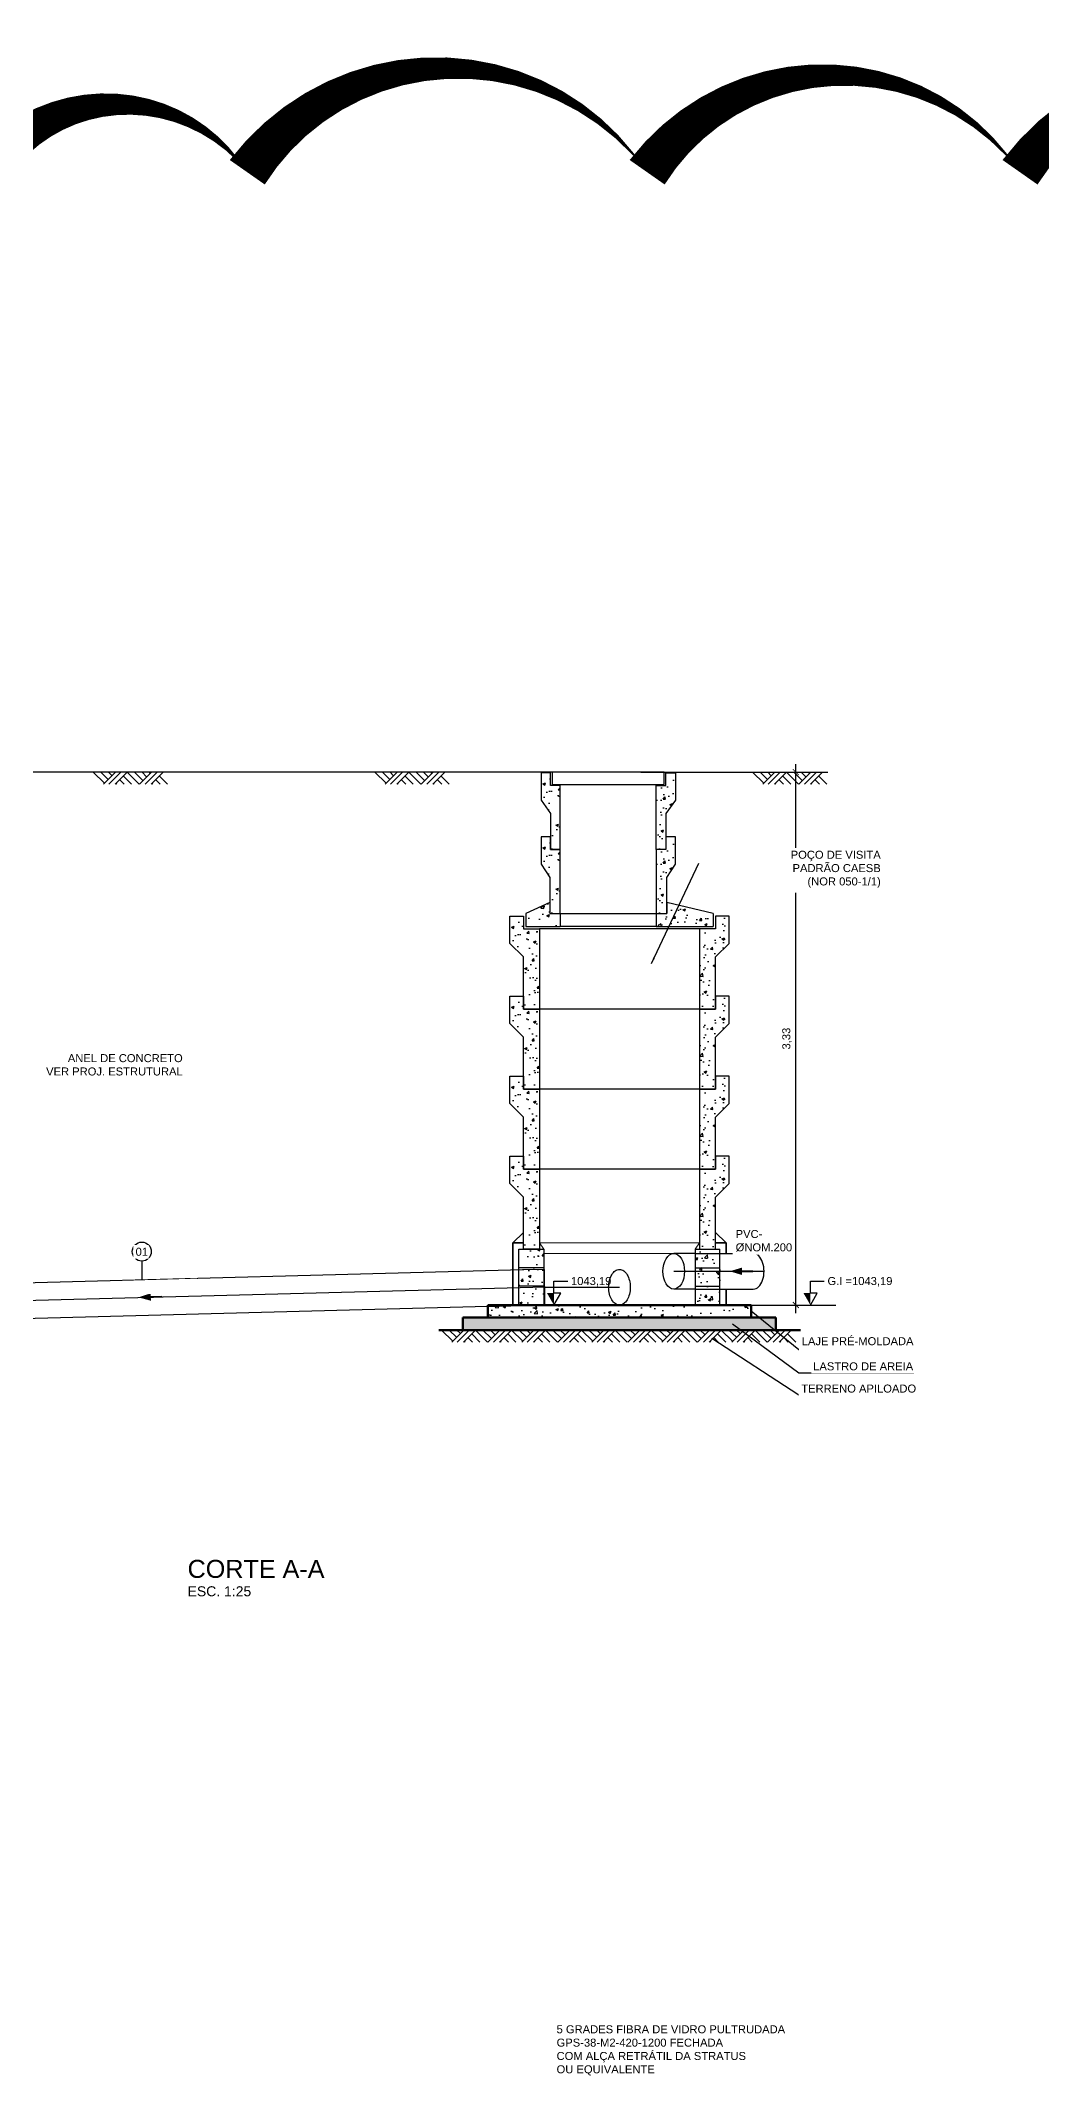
# Model space of a CAD drawing. Extents: x -160 to 364724, y -100 to 7353297.
# Drawn here: x 360702.43 to 360708.68, y 7352445.66 to 7352458.4 of the extents above; entities that cross this region are included whole.
import ezdxf
from ezdxf.enums import TextEntityAlignment as Align

# ---------------------------------------------------------------- set-up
doc = ezdxf.new("R2010")
doc.units = 0
doc.header["$LTSCALE"] = 5
for name, pattern in [('HIDDEN', [0.375, 0.25, -0.125]), ('SGC_DASHDOT', [1, 0.5, -0.25, 0, -0.25]), ('SGC_HIDDEN', [0.375, 0.25, -0.125])]:
    doc.linetypes.add(name, pattern=pattern)
doc.layers.add('00-trabalho', color=7, linetype='Continuous', lineweight=25)
doc.layers.add('AL3', color=3, linetype='Continuous', lineweight=35)
for name, color, linetype in [('ARTICULAÇÃO', 3, 'Continuous'), ('BOLA LM', 1, 'Continuous'), ('desenho', 4, 'Continuous'), ('GER-SIMBOLOS', 1, 'Continuous'), ('PAREDE CONCRETO CORTE', 5, 'Continuous'), ('Paredes', 7, 'Continuous'), ('SANC_COTAS', 1, 'Continuous'), ('SANC_TEXTO', 2, 'Continuous'), ('SGC-Eixos', 253, 'SGC_DASHDOT'), ('SGC-PONTAS', 1, 'SGC_HIDDEN'), ('SGC-Tubos (Desenho Bifilar)', 3, 'Continuous'), ('TERRENO', 6, 'Continuous'), ('VEGETAÇÃO', 7, 'Continuous'), ('VISTA 1', 1, 'Continuous'), ('VISTA 2', 2, 'Continuous'), ('VISTA 3', 3, 'Continuous')]:
    doc.layers.add(name, color=color, linetype=linetype)
doc.styles.add('R-80', font='arial.ttf')
doc.styles.get("Standard").update_dxf_attribs({"font": 'arial.ttf'})
doc.dimstyles.new('GERAL - 25', dxfattribs={"dimscale": 0.025, "dimtxt": 2, "dimasz": 1.5, "dimexe": 2, "dimexo": 1, "dimgap": 1, "dimtad": 1, "dimzin": 0, "dimtxsty": 'R-80', "dimblk": 'ARCHTICK', "dimcen": 0, "dimdle": 2, "dimclrd": 1, "dimclre": 1, "dimclrt": 2, "dimadec": 0, "dimazin": 0, "dimtfac": 0.5, "dimtmove": 2, "dimatfit": 3, "dimldrblk": 'OPEN90', "dimfxl": 1, "dimtolj": 1, "dimtzin": 0, "dimarcsym": 0})
doc.dimstyles.new('LEADER - 25', dxfattribs={"dimscale": 0.025, "dimtxt": 2, "dimasz": 1.5, "dimexe": 2, "dimexo": 1, "dimgap": 1, "dimtad": 1, "dimzin": 0, "dimtxsty": 'R-80', "dimcen": 0, "dimdle": 2, "dimclrd": 1, "dimclre": 1, "dimclrt": 2, "dimadec": 0, "dimazin": 0, "dimtfac": 0.5, "dimtmove": 2, "dimatfit": 3, "dimfxl": 1, "dimtolj": 1, "dimtzin": 0, "dimarcsym": 0})
pattern_1 = [(50, (360710.88165, 7352450.8461), (0.1639662, -0.0143452), [0.017145, -0.188595]), (355, (360710.88165, 7352450.8461), (-0.031719, 0.171951), [0.013716, -0.1508765]), (100.4514, (360710.89532, 7352450.84491), (0.132247, 0.157606), [0.014571, -0.160281]), (46.184, (360710.88165, 7352450.89182), (0.243971, -0.037838), [0.025717, -0.282892]), (96.6356, (360710.90199, 7352450.88867), (0.213664, 0.222684), [0.021857, -0.240422]), (351.184, (360710.88165, 7352450.89182), (0.213664, 0.222684), [0.020574, -0.226314]), (21, (360710.90451, 7352450.8804), (0.136453, -0.0920387), [0.017145, -0.188595]), (326, (360710.90451, 7352450.8804), (0.055622, 0.165769), [0.013716, -0.150876]), (71.4514, (360710.91589, 7352450.87272), (0.192075, 0.0737305), [0.014571, -0.160281]), (37.5, (360710.881655, 7352450.846104), (0.00277974, 0.07609953), [0, -0.1490472, 0, -0.153162, 0, -0.1514475]), (7.5, (360710.881655, 7352450.8461), (0.0601377, 0.0901625), [0, -0.0873252, 0, -0.1456182, 0, -0.0577215]), (327.5, (360710.83068, 7352450.846104), (0.12203154, -0.0051559), [0, -0.05715, 0, -0.178308, 0, -0.236601]), (317.5, (360710.80782, 7352450.8461), (0.1333163, 0.0228838), [0, -0.074295, 0, -0.1184148, 0, -0.168021])]
pattern_2 = [(50, (360710.88165, 7352451.3461), (0.1639662, -0.0143452), [0.017145, -0.188595]), (355, (360710.88165, 7352451.3461), (-0.031719, 0.171951), [0.013716, -0.1508765]), (100.4514, (360710.89532, 7352451.34491), (0.132247, 0.157606), [0.014571, -0.160281]), (46.184, (360710.88165, 7352451.39182), (0.243971, -0.037838), [0.025717, -0.282892]), (96.6356, (360710.90199, 7352451.38867), (0.213664, 0.222684), [0.021857, -0.240422]), (351.184, (360710.88165, 7352451.39182), (0.213664, 0.222684), [0.020574, -0.226314]), (21, (360710.90451, 7352451.3804), (0.136453, -0.0920387), [0.017145, -0.188595]), (326, (360710.90451, 7352451.3804), (0.055622, 0.165769), [0.013716, -0.150876]), (71.4514, (360710.91589, 7352451.37272), (0.192075, 0.0737305), [0.014571, -0.160281]), (37.5, (360710.881655, 7352451.346104), (0.00277974, 0.07609953), [0, -0.1490472, 0, -0.153162, 0, -0.1514475]), (7.5, (360710.881655, 7352451.3461), (0.0601377, 0.0901625), [0, -0.0873252, 0, -0.1456182, 0, -0.0577215]), (327.5, (360710.83068, 7352451.346104), (0.12203154, -0.0051559), [0, -0.05715, 0, -0.178308, 0, -0.236601]), (317.5, (360710.80782, 7352451.3461), (0.1333163, 0.0228838), [0, -0.074295, 0, -0.1184148, 0, -0.168021])]
pattern_3 = [(50, (360710.88165, 7352451.8461), (0.1639662, -0.0143452), [0.017145, -0.188595]), (355, (360710.88165, 7352451.8461), (-0.031719, 0.171951), [0.013716, -0.1508765]), (100.4514, (360710.89532, 7352451.84491), (0.132247, 0.157606), [0.014571, -0.160281]), (46.184, (360710.88165, 7352451.89182), (0.243971, -0.037838), [0.025717, -0.282892]), (96.6356, (360710.90199, 7352451.88867), (0.213664, 0.222684), [0.021857, -0.240422]), (351.184, (360710.88165, 7352451.89182), (0.213664, 0.222684), [0.020574, -0.226314]), (21, (360710.90451, 7352451.8804), (0.136453, -0.0920387), [0.017145, -0.188595]), (326, (360710.90451, 7352451.8804), (0.055622, 0.165769), [0.013716, -0.150876]), (71.4514, (360710.91589, 7352451.87272), (0.192075, 0.0737305), [0.014571, -0.160281]), (37.5, (360710.881655, 7352451.846104), (0.00277974, 0.07609953), [0, -0.1490472, 0, -0.153162, 0, -0.1514475]), (7.5, (360710.881655, 7352451.8461), (0.0601377, 0.0901625), [0, -0.0873252, 0, -0.1456182, 0, -0.0577215]), (327.5, (360710.83068, 7352451.846104), (0.12203154, -0.0051559), [0, -0.05715, 0, -0.178308, 0, -0.236601]), (317.5, (360710.80782, 7352451.8461), (0.1333163, 0.0228838), [0, -0.074295, 0, -0.1184148, 0, -0.168021])]
pattern_4 = [(50, (360710.88165, 7352452.3461), (0.1639662, -0.0143452), [0.017145, -0.188595]), (355, (360710.88165, 7352452.3461), (-0.031719, 0.171951), [0.013716, -0.1508765]), (100.4514, (360710.89532, 7352452.34491), (0.132247, 0.157606), [0.014571, -0.160281]), (46.184, (360710.88165, 7352452.39182), (0.243971, -0.037838), [0.025717, -0.282892]), (96.6356, (360710.90199, 7352452.38867), (0.213664, 0.222684), [0.021857, -0.240422]), (351.184, (360710.88165, 7352452.39182), (0.213664, 0.222684), [0.020574, -0.226314]), (21, (360710.90451, 7352452.3804), (0.136453, -0.0920387), [0.017145, -0.188595]), (326, (360710.90451, 7352452.3804), (0.055622, 0.165769), [0.013716, -0.150876]), (71.4514, (360710.91589, 7352452.37272), (0.192075, 0.0737305), [0.014571, -0.160281]), (37.5, (360710.881655, 7352452.346104), (0.00277974, 0.07609953), [0, -0.1490472, 0, -0.153162, 0, -0.1514475]), (7.5, (360710.881655, 7352452.3461), (0.0601377, 0.0901625), [0, -0.0873252, 0, -0.1456182, 0, -0.0577215]), (327.5, (360710.83068, 7352452.346104), (0.12203154, -0.0051559), [0, -0.05715, 0, -0.178308, 0, -0.236601]), (317.5, (360710.80782, 7352452.3461), (0.1333163, 0.0228838), [0, -0.074295, 0, -0.1184148, 0, -0.168021])]
pattern_5 = [(50, (360711.07721, 7352453.24166), (0.1639662, -0.0143452), [0.017145, -0.188595]), (355, (360711.07721, 7352453.24166), (-0.031719, 0.171951), [0.013716, -0.1508765]), (100.4514, (360711.09088, 7352453.24047), (0.132247, 0.157606), [0.014571, -0.160281]), (46.184, (360711.07721, 7352453.28738), (0.243971, -0.037838), [0.025717, -0.282892]), (96.6356, (360711.09755, 7352453.28423), (0.213664, 0.222684), [0.021857, -0.240422]), (351.184, (360711.07721, 7352453.28738), (0.213664, 0.222684), [0.020574, -0.226314]), (21, (360711.10007, 7352453.27595), (0.136453, -0.0920387), [0.017145, -0.188595]), (326, (360711.10007, 7352453.27595), (0.055622, 0.165769), [0.013716, -0.150876]), (71.4514, (360711.11145, 7352453.26828), (0.192075, 0.0737305), [0.014571, -0.160281]), (37.5, (360711.077215, 7352453.241664), (0.00277974, 0.07609953), [0, -0.1490472, 0, -0.153162, 0, -0.1514475]), (7.5, (360711.077215, 7352453.24166), (0.0601377, 0.0901625), [0, -0.0873252, 0, -0.1456182, 0, -0.0577215]), (327.5, (360711.02624, 7352453.241664), (0.12203154, -0.0051559), [0, -0.05715, 0, -0.178308, 0, -0.236601]), (317.5, (360711.00338, 7352453.24166), (0.1333163, 0.0228838), [0, -0.074295, 0, -0.1184148, 0, -0.168021])]
pattern_6 = [(50, (360711.07721, 7352452.84166), (0.1639662, -0.0143452), [0.017145, -0.188595]), (355, (360711.07721, 7352452.84166), (-0.031719, 0.171951), [0.013716, -0.1508765]), (100.4514, (360711.09088, 7352452.84047), (0.132247, 0.157606), [0.014571, -0.160281]), (46.184, (360711.07721, 7352452.88738), (0.243971, -0.037838), [0.025717, -0.282892]), (96.6356, (360711.09755, 7352452.88423), (0.213664, 0.222684), [0.021857, -0.240422]), (351.184, (360711.07721, 7352452.88738), (0.213664, 0.222684), [0.020574, -0.226314]), (21, (360711.10007, 7352452.87595), (0.136453, -0.0920387), [0.017145, -0.188595]), (326, (360711.10007, 7352452.87595), (0.055622, 0.165769), [0.013716, -0.150876]), (71.4514, (360711.11145, 7352452.86828), (0.1920748, 0.0737305), [0.014571, -0.160281]), (37.5, (360711.077215, 7352452.841664), (0.00277974, 0.07609953), [0, -0.1490472, 0, -0.153162, 0, -0.1514475]), (7.5, (360711.077215, 7352452.84166), (0.0601377, 0.0901625), [0, -0.0873252, 0, -0.1456182, 0, -0.0577215]), (327.5, (360711.02624, 7352452.841664), (0.12203154, -0.0051559), [0, -0.05715, 0, -0.178308, 0, -0.236601]), (317.5, (360711.00338, 7352452.84166), (0.1333163, 0.0228838), [0, -0.074295, 0, -0.1184148, 0, -0.168021])]

# ---------------------------------------------------------------- blocks, each defined once
blk = doc.blocks.new('*U361')
at = {"layer": 'GER-SIMBOLOS'}
for p, q in [((-0.587, -0.3), (-0.287, 0)), ((-0.454, -0.3), (-0.154, 0)), ((-0.3, -0.3), (0, 0)), ((0.3, -0.3), (0, 0)), ((0.31, -0.3), (0.61, 0)), ((0.453, -0.3), (0.753, 0)), ((0.599, -0.3), (0.899, 0)), ((-0.563, -0.276), (-0.849, 0)), ((-0.47, -0.183), (-0.659, 0)), ((-0.377, -0.089), (-0.466, 0)), ((-0.26, -0.3), (-0.28, -0.28)), ((-0.074, -0.3), (-0.187, -0.187)), ((0.113, -0.3), (-0.094, -0.094)), ((0.393, -0.207), (0.186, 0)), ((0.486, -0.114), (0.373, 0)), ((0.579, -0.021), (0.559, 0)), ((0.64, -0.3), (0.62, -0.28)), ((0.826, -0.3), (0.713, -0.187)), ((1.013, -0.3), (0.806, -0.094))]:
    blk.add_line(p, q, dxfattribs=at)
blk = doc.blocks.new('*U363')
at = {"layer": 'GER-SIMBOLOS'}
for p, q in [((-0.587, -0.3), (-0.287, 0)), ((-0.454, -0.3), (-0.154, 0)), ((-0.3, -0.3), (0, 0)), ((0.3, -0.3), (0, 0)), ((0.31, -0.3), (0.61, 0)), ((0.453, -0.3), (0.753, 0)), ((0.599, -0.3), (0.899, 0)), ((-0.563, -0.276), (-0.849, 0)), ((-0.47, -0.183), (-0.659, 0)), ((-0.377, -0.089), (-0.466, 0)), ((-0.26, -0.3), (-0.28, -0.28)), ((-0.074, -0.3), (-0.187, -0.187)), ((0.113, -0.3), (-0.094, -0.094)), ((0.393, -0.207), (0.186, 0)), ((0.486, -0.114), (0.373, 0)), ((0.579, -0.021), (0.559, 0)), ((0.64, -0.3), (0.62, -0.28)), ((0.826, -0.3), (0.713, -0.187)), ((1.013, -0.3), (0.806, -0.094))]:
    blk.add_line(p, q, dxfattribs=at)
blk = doc.blocks.new('*U370')
at = {"layer": 'GER-SIMBOLOS'}
for p, q in [((-0.587, -0.3), (-0.287, 0)), ((-0.454, -0.3), (-0.154, 0)), ((-0.3, -0.3), (0, 0)), ((0.3, -0.3), (0, 0)), ((0.31, -0.3), (0.61, 0)), ((0.453, -0.3), (0.753, 0)), ((0.599, -0.3), (0.899, 0)), ((-0.563, -0.276), (-0.849, 0)), ((-0.47, -0.183), (-0.659, 0)), ((-0.377, -0.089), (-0.466, 0)), ((-0.26, -0.3), (-0.28, -0.28)), ((-0.074, -0.3), (-0.187, -0.187)), ((0.113, -0.3), (-0.094, -0.094)), ((0.393, -0.207), (0.186, 0)), ((0.486, -0.114), (0.373, 0)), ((0.579, -0.021), (0.559, 0)), ((0.64, -0.3), (0.62, -0.28)), ((0.826, -0.3), (0.713, -0.187)), ((1.013, -0.3), (0.806, -0.094))]:
    blk.add_line(p, q, dxfattribs=at)
blk = doc.blocks.new('A$C06EB255A')
at = {"linetype": 'HIDDEN', "ltscale": 40}
for points in [[(2.52, 2.01), (0, 0), (3.21, 0.29)], [(1.6, 0.79), (1.71, 0.55), (5.41, 2.04), (5.3, 2.28)]]:
    blk.add_hatch(color=256, dxfattribs=at).paths.add_polyline_path(points)
blk.add_lwpolyline([(5.41, 2.04), (1.71, 0.55), (1.6, 0.79), (5.3, 2.28), (5.41, 2.04)], dxfattribs=at)
blk = doc.blocks.new('NIVEL2')
at = {"linetype": 'Continuous'}
for p, q in [((0, 0.6), (0.346, 0.6)), ((0, 0), (0.173, 0.3)), ((0.173, 0.3), (0, 0.3))]:
    blk.add_line(p, q, dxfattribs=at)
blk.add_line((0, 0.3), (0, 0.6))
blk.add_solid([(0, 0.3), (-0.173, 0.3), (0, 0)], dxfattribs=at)
at = {"color": 0, "linetype": 'Continuous'}
blk.add_attdef('COTA-DIR', text='', height=0.2, dxfattribs=at).set_placement((0.426, 0.6), align=Align.MIDDLE_LEFT)
blk = doc.blocks.new('_ARCHTICK')
at = {"color": 0, "linetype": 'ByBlock', "const_width": 0.15}
blk.add_lwpolyline([(-0.5, -0.5), (0.5, 0.5)], dxfattribs=at)
blk = doc.blocks.new('*D372')
at = {"layer": 'Defpoints', "color": 0, "transparency": 16777216}
for p in [(360706.602, 7352453.826), (360707.151, 7352453.826), (360706.602, 7352450.496)]:
    blk.add_point(p, dxfattribs=at)
at = {"layer": 'SANC_COTAS', "color": 1, "lineweight": -2, "transparency": 16777216}
for p, q in [((360706.627, 7352453.826), (360707.201, 7352453.826)), ((360707.151, 7352450.446), (360707.151, 7352453.876)), ((360706.627, 7352450.496), (360707.201, 7352450.496))]:
    blk.add_line(p, q, dxfattribs=at)
at = {"layer": 'SANC_COTAS', "color": 1, "lineweight": -2, "transparency": 16777216, "xscale": 0.03750000000000001, "yscale": 0.03750000000000001, "zscale": 0.03750000000000001}
for p, rotation in [((360707.151, 7352453.826), 90), ((360707.151, 7352450.496), 270)]:
    blk.add_blockref('_ARCHTICK', p, dxfattribs=dict(at, rotation=rotation))
at = {"layer": 'SANC_COTAS', "color": 2, "transparency": 16777216, "insert": (360707.096, 7352452.161), "char_height": 0.05, "attachment_point": 5, "rotation": 90, "style": 'R-80'}
blk.add_mtext('\\A1;3,33', dxfattribs=at)
blk = doc.blocks.new('_Open90')
at = {"color": 0, "linetype": 'ByBlock', "lineweight": -2}
for p, q in [((0, 0), (-1, 0)), ((-0.5, 0.5), (0, 0)), ((0, 0), (-0.5, -0.5))]:
    blk.add_line(p, q, dxfattribs=at)
blk = doc.blocks.new('*U356')
at = {"layer": 'GER-SIMBOLOS'}
for p, q in [((-0.587, -0.3), (-0.287, 0)), ((-0.454, -0.3), (-0.154, 0)), ((-0.3, -0.3), (0, 0)), ((0.3, -0.3), (0, 0)), ((0.31, -0.3), (0.61, 0)), ((0.453, -0.3), (0.753, 0)), ((0.599, -0.3), (0.899, 0)), ((1.161, -0.3), (1.461, 0)), ((1.294, -0.3), (1.594, 0)), ((1.448, -0.3), (1.748, 0)), ((2.048, -0.3), (1.748, 0)), ((2.058, -0.3), (2.358, 0)), ((2.201, -0.3), (2.501, 0)), ((2.347, -0.3), (2.647, 0)), ((2.909, -0.3), (3.209, 0)), ((3.042, -0.3), (3.342, 0)), ((3.196, -0.3), (3.496, 0)), ((3.796, -0.3), (3.496, 0)), ((3.806, -0.3), (4.106, 0)), ((3.949, -0.3), (4.249, 0)), ((4.095, -0.3), (4.395, 0)), ((4.657, -0.3), (4.957, 0)), ((4.79, -0.3), (5.09, 0)), ((4.944, -0.3), (5.244, 0)), ((5.544, -0.3), (5.244, 0)), ((5.554, -0.3), (5.854, 0)), ((5.697, -0.3), (5.997, 0)), ((5.843, -0.3), (6.143, 0)), ((6.405, -0.3), (6.705, 0)), ((6.538, -0.3), (6.838, 0)), ((6.692, -0.3), (6.992, 0)), ((7.292, -0.3), (6.992, 0)), ((7.302, -0.3), (7.602, 0)), ((7.445, -0.3), (7.745, 0)), ((7.591, -0.3), (7.891, 0)), ((-0.563, -0.276), (-0.849, 0)), ((-0.47, -0.183), (-0.659, 0)), ((-0.377, -0.089), (-0.466, 0)), ((-0.26, -0.3), (-0.28, -0.28)), ((-0.074, -0.3), (-0.187, -0.187)), ((0.113, -0.3), (-0.094, -0.094)), ((0.393, -0.207), (0.186, 0)), ((0.486, -0.114), (0.373, 0)), ((0.579, -0.021), (0.559, 0)), ((0.64, -0.3), (0.62, -0.28)), ((0.826, -0.3), (0.713, -0.187)), ((1.013, -0.3), (0.806, -0.094)), ((1.185, -0.276), (0.899, 0)), ((1.278, -0.183), (1.089, 0)), ((1.371, -0.089), (1.282, 0)), ((1.488, -0.3), (1.468, -0.28)), ((1.675, -0.3), (1.561, -0.187)), ((1.861, -0.3), (1.654, -0.094)), ((2.141, -0.207), (1.934, 0)), ((2.234, -0.114), (2.121, 0)), ((2.327, -0.021), (2.307, 0)), ((2.388, -0.3), (2.368, -0.28)), ((2.574, -0.3), (2.461, -0.187)), ((2.761, -0.3), (2.554, -0.094)), ((2.933, -0.276), (2.647, 0)), ((3.026, -0.183), (2.837, 0)), ((3.119, -0.089), (3.03, 0)), ((3.236, -0.3), (3.216, -0.28)), ((3.423, -0.3), (3.309, -0.187)), ((3.609, -0.3), (3.402, -0.094)), ((3.889, -0.207), (3.682, 0)), ((3.982, -0.114), (3.869, 0)), ((4.076, -0.021), (4.055, 0)), ((4.136, -0.3), (4.116, -0.28)), ((4.323, -0.3), (4.209, -0.187)), ((4.509, -0.3), (4.302, -0.094)), ((4.681, -0.276), (4.395, 0)), ((4.774, -0.183), (4.585, 0)), ((4.867, -0.089), (4.778, 0)), ((4.984, -0.3), (4.964, -0.28)), ((5.171, -0.3), (5.057, -0.187)), ((5.357, -0.3), (5.15, -0.094)), ((5.637, -0.207), (5.43, 0)), ((5.73, -0.114), (5.617, 0)), ((5.824, -0.021), (5.803, 0)), ((5.884, -0.3), (5.864, -0.28)), ((6.071, -0.3), (5.957, -0.187)), ((6.257, -0.3), (6.05, -0.094)), ((6.429, -0.276), (6.143, 0)), ((6.522, -0.183), (6.333, 0)), ((6.615, -0.089), (6.526, 0)), ((6.732, -0.3), (6.712, -0.28)), ((6.919, -0.3), (6.805, -0.187)), ((7.105, -0.3), (6.899, -0.094)), ((7.385, -0.207), (7.178, 0)), ((7.478, -0.114), (7.365, 0)), ((7.572, -0.021), (7.551, 0)), ((7.632, -0.3), (7.612, -0.28)), ((7.819, -0.3), (7.705, -0.187)), ((8.005, -0.3), (7.798, -0.094))]:
    blk.add_line(p, q, dxfattribs=at)

msp = doc.modelspace()

# ---------------------------------------------------------------- hatches: boundary and pattern name
at = {"layer": 'VEGETAÇÃO'}
h = msp.add_hatch(dxfattribs=at)
h.set_pattern_fill('AR-CONC', color=1, scale=0.0009)
h.set_pattern_definition(pattern_5)
h.paths.add_polyline_path([(360705.679, 7352453.742), (360705.619, 7352453.742), (360705.619, 7352453.822), (360705.559, 7352453.822), (360705.56, 7352453.651), (360705.619, 7352453.567), (360705.619, 7352453.342), (360705.679, 7352453.342)])
h = msp.add_hatch(dxfattribs=at)
h.set_pattern_fill('AR-CONC', color=1, scale=0.0009)
h.set_pattern_definition(pattern_5)
h.paths.add_polyline_path([(360706.279, 7352453.742), (360706.339, 7352453.742), (360706.339, 7352453.822), (360706.399, 7352453.822), (360706.399, 7352453.651), (360706.339, 7352453.567), (360706.339, 7352453.342), (360706.279, 7352453.342)])
h = msp.add_hatch(dxfattribs=at)
h.set_pattern_fill('AR-CONC', color=1, scale=0.0009)
h.set_pattern_definition(pattern_6)
h.paths.add_polyline_path([(360705.679, 7352453.342), (360705.619, 7352453.342), (360705.619, 7352453.422), (360705.559, 7352453.422), (360705.56, 7352453.251), (360705.614, 7352453.167), (360705.614, 7352453.012), (360705.464, 7352452.942), (360705.464, 7352452.862), (360705.679, 7352452.862)])
h = msp.add_hatch(dxfattribs=at)
h.set_pattern_fill('AR-CONC', color=1, scale=0.0009)
h.set_pattern_definition(pattern_6)
h.paths.add_polyline_path([(360706.279, 7352453.342), (360706.339, 7352453.342), (360706.339, 7352453.422), (360706.399, 7352453.422), (360706.399, 7352453.251), (360706.344, 7352453.167), (360706.344, 7352453.012), (360706.634, 7352452.942), (360706.634, 7352452.862), (360706.279, 7352452.862)])
h = msp.add_hatch(dxfattribs=at)
h.set_pattern_fill('AR-CONC', color=1, scale=0.0009)
h.set_pattern_definition(pattern_4)
h.paths.add_polyline_path([(360705.549, 7352452.846), (360705.449, 7352452.846), (360705.449, 7352452.926), (360705.364, 7352452.926), (360705.364, 7352452.756), (360705.449, 7352452.671), (360705.449, 7352452.346), (360705.549, 7352452.347)])
h = msp.add_hatch(dxfattribs=at)
h.set_pattern_fill('AR-CONC', color=1, scale=0.0009)
h.set_pattern_definition(pattern_4)
h.paths.add_polyline_path([(360706.549, 7352452.846), (360706.649, 7352452.846), (360706.649, 7352452.926), (360706.734, 7352452.926), (360706.733, 7352452.756), (360706.649, 7352452.671), (360706.649, 7352452.346), (360706.549, 7352452.347)])
h = msp.add_hatch(dxfattribs=at)
h.set_pattern_fill('AR-CONC', color=1, scale=0.0009)
h.set_pattern_definition(pattern_3)
h.paths.add_polyline_path([(360705.549, 7352452.346), (360705.449, 7352452.346), (360705.449, 7352452.426), (360705.364, 7352452.426), (360705.364, 7352452.256), (360705.449, 7352452.171), (360705.449, 7352451.846), (360705.549, 7352451.847)])
h = msp.add_hatch(dxfattribs=at)
h.set_pattern_fill('AR-CONC', color=1, scale=0.0009)
h.set_pattern_definition(pattern_3)
h.paths.add_polyline_path([(360706.549, 7352452.346), (360706.649, 7352452.346), (360706.649, 7352452.426), (360706.734, 7352452.426), (360706.733, 7352452.256), (360706.649, 7352452.171), (360706.649, 7352451.846), (360706.549, 7352451.847)])
h = msp.add_hatch(dxfattribs=at)
h.set_pattern_fill('AR-CONC', color=1, scale=0.0009)
h.set_pattern_definition(pattern_2)
h.paths.add_polyline_path([(360705.549, 7352451.846), (360705.449, 7352451.846), (360705.449, 7352451.926), (360705.364, 7352451.926), (360705.364, 7352451.756), (360705.449, 7352451.671), (360705.449, 7352451.346), (360705.549, 7352451.347)])
h = msp.add_hatch(dxfattribs=at)
h.set_pattern_fill('AR-CONC', color=1, scale=0.0009)
h.set_pattern_definition(pattern_2)
h.paths.add_polyline_path([(360706.549, 7352451.846), (360706.649, 7352451.846), (360706.649, 7352451.926), (360706.734, 7352451.926), (360706.733, 7352451.756), (360706.649, 7352451.671), (360706.649, 7352451.346), (360706.549, 7352451.347)])
h = msp.add_hatch(dxfattribs=at)
h.set_pattern_fill('AR-CONC', color=1, scale=0.0009)
h.set_pattern_definition(pattern_1)
h.paths.add_polyline_path([(360705.549, 7352451.346), (360705.449, 7352451.346), (360705.449, 7352451.426), (360705.364, 7352451.426), (360705.364, 7352451.256), (360705.449, 7352451.171), (360705.449, 7352450.846), (360705.421, 7352450.846), (360705.421, 7352450.496), (360705.577, 7352450.496), (360705.577, 7352450.846), (360705.549, 7352450.847)])
h = msp.add_hatch(dxfattribs=at)
h.set_pattern_fill('AR-CONC', color=1, scale=0.0009)
h.set_pattern_definition(pattern_1)
h.paths.add_polyline_path([(360706.549, 7352451.346), (360706.649, 7352451.346), (360706.649, 7352451.426), (360706.734, 7352451.426), (360706.733, 7352451.256), (360706.649, 7352451.171), (360706.649, 7352450.846), (360706.677, 7352450.846), (360706.677, 7352450.496), (360706.521, 7352450.496), (360706.521, 7352450.846), (360706.549, 7352450.847)])
h = msp.add_hatch(dxfattribs=at)
h.set_pattern_fill('AR-CONC', color=1, scale=0.0009)
h.set_pattern_definition([(50, (360711.98195, 7352450.4182), (0.1639662, -0.0143452), [0.017145, -0.188595]), (355, (360711.98195, 7352450.4182), (-0.031719, 0.171951), [0.013716, -0.1508765]), (100.4514, (360711.99562, 7352450.41701), (0.132247, 0.157606), [0.014571, -0.1602812]), (46.1842, (360711.98195, 7352450.46392), (0.243971, -0.037838), [0.0257175, -0.2828925]), (96.6356, (360712.00229, 7352450.46077), (0.213664, 0.2226835), [0.0218565, -0.240422]), (351.184, (360711.98195, 7352450.46392), (0.213664, 0.2226835), [0.020574, -0.226314]), (21, (360712.00481, 7352450.4525), (0.136453, -0.0920387), [0.017145, -0.188595]), (326, (360712.00481, 7352450.4525), (0.055622, 0.165769), [0.013716, -0.150876]), (71.4514, (360712.01619, 7352450.44482), (0.1920748, 0.0737305), [0.014571, -0.160281]), (37.5, (360711.981955, 7352450.418204), (0.00277974, 0.07609953), [0, -0.1490472, 0, -0.153162, 0, -0.1514475]), (7.5, (360711.981955, 7352450.4182), (0.0601377, 0.0901625), [0, -0.0873252, 0, -0.1456182, 0, -0.0577215]), (327.5, (360711.93098, 7352450.418204), (0.12203154, -0.00515587), [0, -0.05715, 0, -0.178308, 0, -0.236601]), (317.5, (360711.90812, 7352450.4182), (0.1333163, 0.0228838), [0, -0.074295, 0, -0.1184148, 0, -0.168021])])
h.paths.add_polyline_path([(360705.226, 7352450.496), (360705.226, 7352450.418), (360706.871, 7352450.418), (360706.871, 7352450.496)])
h = msp.add_hatch(dxfattribs=at)
h.set_pattern_fill('AR-SAND', color=1, scale=0.0005)
h.set_pattern_definition([(37.5, (180509.052768, -893241.997778), (-0.00080001564799, 0.024470661866467), [0, -0.019304, 0, -0.02159, 0, -0.0206375]), (7.5, (180509.052768, -893241.997778), (0.0224761641569, 0.03584125502842), [0, -0.010414, 0, -0.017399, 0, -0.0066675]), (327.5, (180509.037147, -893241.997778), (0.039549618512073, 7.185923393e-05), [0, -0.00635, 0, -0.02286, 0, -0.029845]), (317.5, (180509.037147, -893241.997778), (0.03817782262361, 0.01114646616286), [0, -0.003175, 0, -0.014986, 0, -0.017145])])
h.paths.add_polyline_path([(360707.027, 7352450.418), (360705.071, 7352450.418), (360705.071, 7352450.34), (360707.027, 7352450.34)])

# ---------------------------------------------------------------- linework, layer by layer
msp.add_lwpolyline([(360711.195, 7352457.575, 0, 0.267, 0.520567), (360708.552, 7352457.575, 0, 0.267, 0.520567), (360706.222, 7352457.575, 0, 0.267, 0.520567), (360703.723, 7352457.575, 0, 0.267, 0.520567), (360702.094, 7352457.575, 0, 0.267, 0.520567), (360700.061, 7352457.575, 0, 0.267, 0.520567), (360698.078, 7352457.575, 0, 0.267, 0.520567), (360695.731, 7352457.575, 0, 0.267, 0.520567), (360693.557, 7352457.575, 0, 0.267, 0.520567), (360690.962, 7352457.575, 0, 0.267, 0.520567)], format="xyseb")
at = {"layer": 'AL3', "linetype": 'Continuous', "lineweight": 30}
for p, q in [((360705.382, 7352450.885), (360705.449, 7352450.95)), ((360706.715, 7352450.885), (360706.649, 7352450.95))]:
    msp.add_line(p, q, dxfattribs=at)
at = {"layer": 'AL3'}
for p, q in [((360705.382, 7352450.496), (360705.382, 7352450.885)), ((360705.449, 7352450.885), (360705.382, 7352450.885)), ((360706.649, 7352450.885), (360706.715, 7352450.885)), ((360706.715, 7352450.818), (360706.715, 7352450.885)), ((360706.715, 7352450.496), (360706.715, 7352450.596))]:
    msp.add_line(p, q, dxfattribs=at)
at = {"layer": 'ARTICULAÇÃO', "color": 2, "lineweight": 50}
msp.add_line((360703.355, 7352448.766), (360704.212, 7352448.766), dxfattribs=at)
at = {"layer": 'BOLA LM'}
msp.add_line((360703.064, 7352450.771), (360703.064, 7352450.657), dxfattribs=at)
msp.add_circle((360703.064, 7352450.83), 0.0593, dxfattribs=at)
at = {"layer": 'desenho', "color": 1}
for p, q in [((360705.679, 7352452.942), (360706.279, 7352452.942)), ((360706.549, 7352452.846), (360705.549, 7352452.846)), ((360706.279, 7352452.862), (360705.679, 7352452.862)), ((360706.549, 7352452.346), (360705.549, 7352452.346)), ((360706.549, 7352451.846), (360705.549, 7352451.846)), ((360706.549, 7352451.346), (360705.549, 7352451.346))]:
    msp.add_line(p, q, dxfattribs=at)
at = {"layer": 'PAREDE CONCRETO CORTE'}
for p, q in [((360705.614, 7352453.012), (360705.464, 7352452.942)), ((360705.614, 7352453.012), (360705.614, 7352452.942)), ((360706.344, 7352453.012), (360706.344, 7352452.942)), ((360706.634, 7352452.942), (360706.344, 7352453.012)), ((360705.464, 7352452.942), (360705.464, 7352452.862)), ((360705.614, 7352452.942), (360705.679, 7352452.942)), ((360705.679, 7352452.942), (360705.679, 7352452.862)), ((360706.279, 7352452.942), (360706.344, 7352452.942)), ((360706.279, 7352452.942), (360706.279, 7352452.862)), ((360706.634, 7352452.942), (360706.634, 7352452.862)), ((360705.464, 7352452.862), (360705.679, 7352452.862)), ((360706.279, 7352452.862), (360706.634, 7352452.862)), ((360705.421, 7352450.496), (360705.421, 7352450.846)), ((360705.421, 7352450.846), (360705.577, 7352450.846)), ((360705.577, 7352450.846), (360705.577, 7352450.496)), ((360706.521, 7352450.846), (360706.521, 7352450.496)), ((360706.521, 7352450.846), (360706.677, 7352450.846)), ((360706.677, 7352450.496), (360706.677, 7352450.846)), ((360705.577, 7352450.729), (360705.421, 7352450.729)), ((360706.521, 7352450.729), (360706.677, 7352450.729)), ((360705.577, 7352450.613), (360705.421, 7352450.613)), ((360706.521, 7352450.613), (360706.677, 7352450.613))]:
    msp.add_line(p, q, dxfattribs=at)
for points in [[(360705.679, 7352453.742), (360705.619, 7352453.742), (360705.619, 7352453.822), (360705.559, 7352453.822), (360705.559, 7352453.652), (360705.619, 7352453.567), (360705.619, 7352453.342), (360705.679, 7352453.342)], [(360706.279, 7352453.742), (360706.339, 7352453.742), (360706.339, 7352453.822), (360706.399, 7352453.822), (360706.399, 7352453.652), (360706.339, 7352453.567), (360706.339, 7352453.342), (360706.279, 7352453.342)], [(360705.679, 7352453.342), (360705.619, 7352453.342), (360705.619, 7352453.422), (360705.559, 7352453.422), (360705.559, 7352453.252), (360705.614, 7352453.167), (360705.614, 7352452.942), (360705.679, 7352452.942)], [(360706.399, 7352453.422), (360706.339, 7352453.422), (360706.339, 7352453.342), (360706.279, 7352453.342), (360706.279, 7352452.942), (360706.344, 7352452.942), (360706.344, 7352453.167), (360706.399, 7352453.252)]]:
    msp.add_lwpolyline(points, close=True, dxfattribs=at)
for points in [[(360705.364, 7352452.756), (360705.364, 7352452.926), (360705.449, 7352452.926), (360705.449, 7352452.846), (360705.549, 7352452.846), (360705.549, 7352452.346), (360705.449, 7352452.346), (360705.449, 7352452.671), (360705.364, 7352452.756)], [(360706.734, 7352452.756), (360706.734, 7352452.926), (360706.649, 7352452.926), (360706.649, 7352452.846), (360706.549, 7352452.846), (360706.549, 7352452.346), (360706.649, 7352452.346), (360706.649, 7352452.671), (360706.734, 7352452.756)], [(360705.364, 7352452.256), (360705.364, 7352452.426), (360705.449, 7352452.426), (360705.449, 7352452.346), (360705.549, 7352452.346), (360705.549, 7352451.846), (360705.449, 7352451.846), (360705.449, 7352452.171), (360705.364, 7352452.256)], [(360706.734, 7352452.256), (360706.734, 7352452.426), (360706.649, 7352452.426), (360706.649, 7352452.346), (360706.549, 7352452.346), (360706.549, 7352451.846), (360706.649, 7352451.846), (360706.649, 7352452.171), (360706.734, 7352452.256)], [(360705.364, 7352451.756), (360705.364, 7352451.926), (360705.449, 7352451.926), (360705.449, 7352451.846), (360705.549, 7352451.846), (360705.549, 7352451.346), (360705.449, 7352451.346), (360705.449, 7352451.671), (360705.364, 7352451.756)], [(360706.734, 7352451.756), (360706.734, 7352451.926), (360706.649, 7352451.926), (360706.649, 7352451.846), (360706.549, 7352451.846), (360706.549, 7352451.346), (360706.649, 7352451.346), (360706.649, 7352451.671), (360706.734, 7352451.756)], [(360705.364, 7352451.256), (360705.364, 7352451.426), (360705.449, 7352451.426), (360705.449, 7352451.346), (360705.549, 7352451.346), (360705.549, 7352450.846), (360705.449, 7352450.846), (360705.449, 7352451.171), (360705.364, 7352451.256)], [(360706.734, 7352451.256), (360706.734, 7352451.426), (360706.649, 7352451.426), (360706.649, 7352451.346), (360706.549, 7352451.346), (360706.549, 7352450.846), (360706.649, 7352450.846), (360706.649, 7352451.171), (360706.734, 7352451.256)]]:
    msp.add_lwpolyline(points, dxfattribs=at)
at = {"layer": 'Paredes', "color": 2, "linetype": 'Continuous', "lineweight": 0}
for p, q in [((360705.549, 7352450.885), (360705.577, 7352450.846)), ((360705.549, 7352450.885), (360706.549, 7352450.885)), ((360706.521, 7352450.846), (360706.549, 7352450.885)), ((360706.519, 7352450.818), (360705.577, 7352450.818))]:
    msp.add_line(p, q, dxfattribs=at)
at = {"layer": 'SANC_COTAS'}
msp.add_line((360706.916, 7352450.496), (360707.4, 7352450.496), dxfattribs=at)
at = {"layer": 'SGC-Eixos', "ltscale": 2}
for p, q in [((360705.587, 7352450.608), (360706.049, 7352450.607)), ((360706.388, 7352450.707), (360706.952, 7352450.707))]:
    msp.add_line(p, q, dxfattribs=at)
msp.add_lwpolyline([(360705.587, 7352450.608), (360701.78, 7352450.507)], dxfattribs=at)
at = {"layer": 'SGC-PONTAS', "ltscale": 1.5}
for p, q in [((360706.521, 7352450.818), (360706.677, 7352450.818)), ((360706.521, 7352450.596), (360706.677, 7352450.596))]:
    msp.add_line(p, q, dxfattribs=at)
for points in [[(360705.577, 7352450.719), (360705.447, 7352450.715)], [(360705.226, 7352450.487), (360705.577, 7352450.497)]]:
    msp.add_lwpolyline(points, dxfattribs=at)
msp.add_ellipse((360706.049, 7352450.607), major_axis=(0, -0.111), ratio=0.609336, dxfattribs=at)
at = {"layer": 'SGC-Tubos (Desenho Bifilar)'}
for p, q in [((360705.447, 7352450.715), (360701.78, 7352450.618)), ((360706.519, 7352450.818), (360706.388, 7352450.818)), ((360706.677, 7352450.818), (360706.885, 7352450.818)), ((360706.521, 7352450.596), (360706.388, 7352450.596)), ((360706.677, 7352450.596), (360706.885, 7352450.596)), ((360705.226, 7352450.487), (360701.78, 7352450.396))]:
    msp.add_line(p, q, dxfattribs=at)
msp.add_lwpolyline([(360705.577, 7352450.497), (360705.583, 7352450.497), (360705.581, 7352450.719), (360705.577, 7352450.719)], dxfattribs=at)
msp.add_ellipse((360706.388, 7352450.707), major_axis=(0, -0.111), ratio=0.609336, dxfattribs=at)
msp.add_ellipse((360706.885, 7352450.707), major_axis=(0, -0.111), ratio=0.60934, start_param=0, end_param=3.141593, dxfattribs=at)
at = {"layer": 'TERRENO'}
for p, q in [((360705.67, 7352453.826), (360700.957, 7352453.826)), ((360706.183, 7352453.826), (360707.351, 7352453.826))]:
    msp.add_line(p, q, dxfattribs=at)
at = {"layer": 'VISTA 1'}
for points in [[(360707.889, 7352450.216), (360707.169, 7352450.216), (360706.871, 7352450.457)], [(360707.889, 7352450.071), (360707.169, 7352450.071), (360706.756, 7352450.377)], [(360707.889, 7352449.932), (360707.169, 7352449.932), (360706.627, 7352450.287)]]:
    msp.add_lwpolyline(points, dxfattribs=at)
at = {"layer": 'VISTA 2', "linetype": 'Continuous', "lineweight": 53}
for p, q in [((360704.921, 7352450.34), (360707.181, 7352450.34)), ((360705.071, 7352450.418), (360707.027, 7352450.418)), ((360705.071, 7352450.418), (360705.071, 7352450.34)), ((360707.027, 7352450.418), (360707.027, 7352450.34))]:
    msp.add_line(p, q, dxfattribs=at)
at = {"layer": 'VISTA 3', "color": 6, "linetype": 'Continuous', "lineweight": 53}
for p, q in [((360705.226, 7352450.496), (360706.871, 7352450.496)), ((360705.226, 7352450.496), (360705.226, 7352450.418)), ((360706.871, 7352450.496), (360706.871, 7352450.418)), ((360705.226, 7352450.418), (360706.871, 7352450.418))]:
    msp.add_line(p, q, dxfattribs=at)
at = {"layer": 'VISTA 3'}
msp.add_lwpolyline([(360705.629, 7352453.748), (360706.329, 7352453.748), (360706.329, 7352453.826), (360705.629, 7352453.826)], close=True, dxfattribs=at)

# ---------------------------------------------------------------- block references
at = {"ltscale": 0.7, "zscale": 0.01250000000000001}
for p, xscale, yscale, rotation in [((360706.738, 7352450.707), 0.025, 0.025, 338.0326692745946), ((360703.043, 7352450.544), 0.02500000000000001, 0.02500000000000001, 339.7153406241083)]:
    msp.add_blockref('A$C06EB255A', p, dxfattribs=dict(at, xscale=xscale, yscale=yscale, rotation=rotation))
at = {"layer": 'GER-SIMBOLOS', "color": 7, "xscale": 0.25, "yscale": 0.25, "zscale": 0.25}
for name, p in [('*U361', (360702.972, 7352453.826)), ('*U363', (360704.732, 7352453.826)), ('*U370', (360707.092, 7352453.826))]:
    msp.add_blockref(name, p, dxfattribs=at)
at = {"layer": 'GER-SIMBOLOS', "color": 7}
ref = msp.add_blockref('NIVEL2', (360705.639, 7352450.496), dxfattribs=dict(at, xscale=0.249999999582519, yscale=0.249999999582519, zscale=0.249999999582519))
ref.add_attrib('COTA-DIR', '1043,19', dxfattribs={"layer": '00-trabalho', "color": 2, "linetype": 'Continuous', "height": 0.05, "style": 'R-80'}).set_placement((360705.746, 7352450.646), align=Align.MIDDLE_LEFT)
ref = msp.add_blockref('NIVEL2', (360707.242, 7352450.496), dxfattribs=dict(at, xscale=0.249999999582519, yscale=0.249999999582519, zscale=0.249999999582519))
ref.add_attrib('COTA-DIR', 'G.I =1043,19', dxfattribs={"layer": '00-trabalho', "color": 2, "linetype": 'Continuous', "height": 0.05, "style": 'R-80'}).set_placement((360707.349, 7352450.646), align=Align.MIDDLE_LEFT)
at = {"layer": 'GER-SIMBOLOS', "xscale": 0.249999999582519, "yscale": 0.249999999582519, "zscale": 0.249999999582519}
msp.add_blockref('*U356', (360705.149, 7352450.34), dxfattribs=at)

# ---------------------------------------------------------------- dimensions: what is measured, and where the dimension line sits
at = {"layer": 'SANC_COTAS'}
dim = msp.add_linear_dim(base=(360707.151, 7352453.826), p1=(360706.602, 7352450.496), p2=(360706.602, 7352453.826), angle=90, dimstyle='GERAL - 25', dxfattribs=at)
dim.commit()
dim.dimension.update_dxf_attribs({"geometry": '*D372', "text_midpoint": (360707.096, 7352452.161)})

# ---------------------------------------------------------------- leaders
msp.add_leader([(360706.249, 7352452.63), (360706.544, 7352453.258)], dimstyle='LEADER - 25', dxfattribs=at)

# ---------------------------------------------------------------- wipeouts: each hides what was drawn before it
for points in [[(360702.449, 7352451.91), (360703.335, 7352451.91), (360703.335, 7352452.081), (360702.449, 7352452.081)], [(360705.638, 7352445.658), (360707.099, 7352445.658), (360707.099, 7352446.012), (360705.638, 7352446.012)]]:
    msp.add_wipeout(points).dxf.layer = 'SANC_COTAS'

# ---------------------------------------------------------------- next in the draw order: texts
at = {"layer": 'SANC_COTAS', "color": 2, "char_height": 0.05, "attachment_point": 1, "style": 'R-80'}
for s, insert in [('\\pxqr;ANEL DE CONCRETO\\PVER PROJ. ESTRUTURAL', (360702.466, 7352452.064)), ('5 GRADES FIBRA DE VIDRO PULTRUDADA\\PGPS-38-M2-420-1200 FECHADA\\PCOM ALÇA RETRÁTIL DA STRATUS\\POU EQUIVALENTE', (360705.656, 7352445.995))]:
    msp.add_mtext(s, dxfattribs=dict(at, insert=insert))

# ---------------------------------------------------------------- next in the draw order: wipeouts: each hides what was drawn before it
for points, layer in [([(360707.101, 7352453.073), (360707.694, 7352453.073), (360707.694, 7352453.352), (360707.101, 7352453.352)], 'SANC_COTAS'), ([(360707.17, 7352450.214), (360707.899, 7352450.214), (360707.899, 7352450.312), (360707.17, 7352450.312)], 'SANC_COTAS'), ([(360706.757, 7352450.81), (360707.14, 7352450.81), (360707.14, 7352450.983), (360706.757, 7352450.983)], 'SANC_TEXTO'), ([(360703.01, 7352450.786), (360703.107, 7352450.786), (360703.107, 7352450.872), (360703.01, 7352450.872)], 'SANC_TEXTO'), ([(360702.868, 7352450.557), (360703.411, 7352450.573), (360703.409, 7352450.661), (360702.865, 7352450.645)], 'SANC_TEXTO'), ([(360703.335, 7352448.653), (360703.767, 7352448.653), (360703.767, 7352448.761), (360703.335, 7352448.761)], 'SANC_TEXTO')]:
    msp.add_wipeout(points).dxf.layer = layer

# ---------------------------------------------------------------- next in the draw order: texts
for s, insert in [('\\pxqr;POÇO DE VISITA\\PPADRÃO CAESB\\P (NOR 050-1/1)', (360707.119, 7352453.335)), ('LAJE PRÉ-MOLDADA ', (360707.188, 7352450.295))]:
    msp.add_mtext(s, dxfattribs=dict(at, insert=insert))
at = {"layer": 'SANC_TEXTO', "style": 'R-80'}
msp.add_text('01', height=0.05, dxfattribs=at).set_placement((360703.064, 7352450.804), align=Align.CENTER)
msp.add_text('ESC. 1:25', height=0.0625, dxfattribs=at).set_placement((360703.35, 7352448.676))
at = {"layer": 'SANC_TEXTO', "insert": (360706.775, 7352450.965), "char_height": 0.05, "width": 0.52272, "attachment_point": 1, "style": 'R-80'}
msp.add_mtext('PVC-\\PØNOM.200', dxfattribs=at)

# ---------------------------------------------------------------- next in the draw order: wipeouts: each hides what was drawn before it
msp.add_wipeout([(360707.247, 7352450.069), (360707.902, 7352450.069), (360707.902, 7352450.156), (360707.247, 7352450.156)]).dxf.layer = 'SANC_COTAS'

# ---------------------------------------------------------------- next in the draw order: texts
at = {"layer": 'SANC_COTAS', "color": 2, "style": 'R-80'}
msp.add_text('LASTRO DE AREIA', height=0.05, dxfattribs=at).set_placement((360707.572, 7352450.088), align=Align.CENTER)

# ---------------------------------------------------------------- next in the draw order: wipeouts: each hides what was drawn before it
for points, layer in [([(360707.169, 7352449.93), (360707.918, 7352449.93), (360707.918, 7352450.017), (360707.169, 7352450.017)], 'SANC_COTAS'), ([(360703.319, 7352448.75), (360704.246, 7352448.75), (360704.246, 7352448.945), (360703.319, 7352448.945)], 'SANC_TEXTO')]:
    msp.add_wipeout(points).dxf.layer = layer

# ---------------------------------------------------------------- next in the draw order: texts
msp.add_text('TERRENO APILOADO', height=0.05, dxfattribs=at).set_placement((360707.544, 7352449.949), align=Align.CENTER)
at = {"layer": 'SANC_TEXTO', "color": 4, "style": 'R-80'}
msp.add_text('CORTE A-A', height=0.1125, dxfattribs=at).set_placement((360703.35, 7352448.791))

doc.saveas('drawing.dxf')
